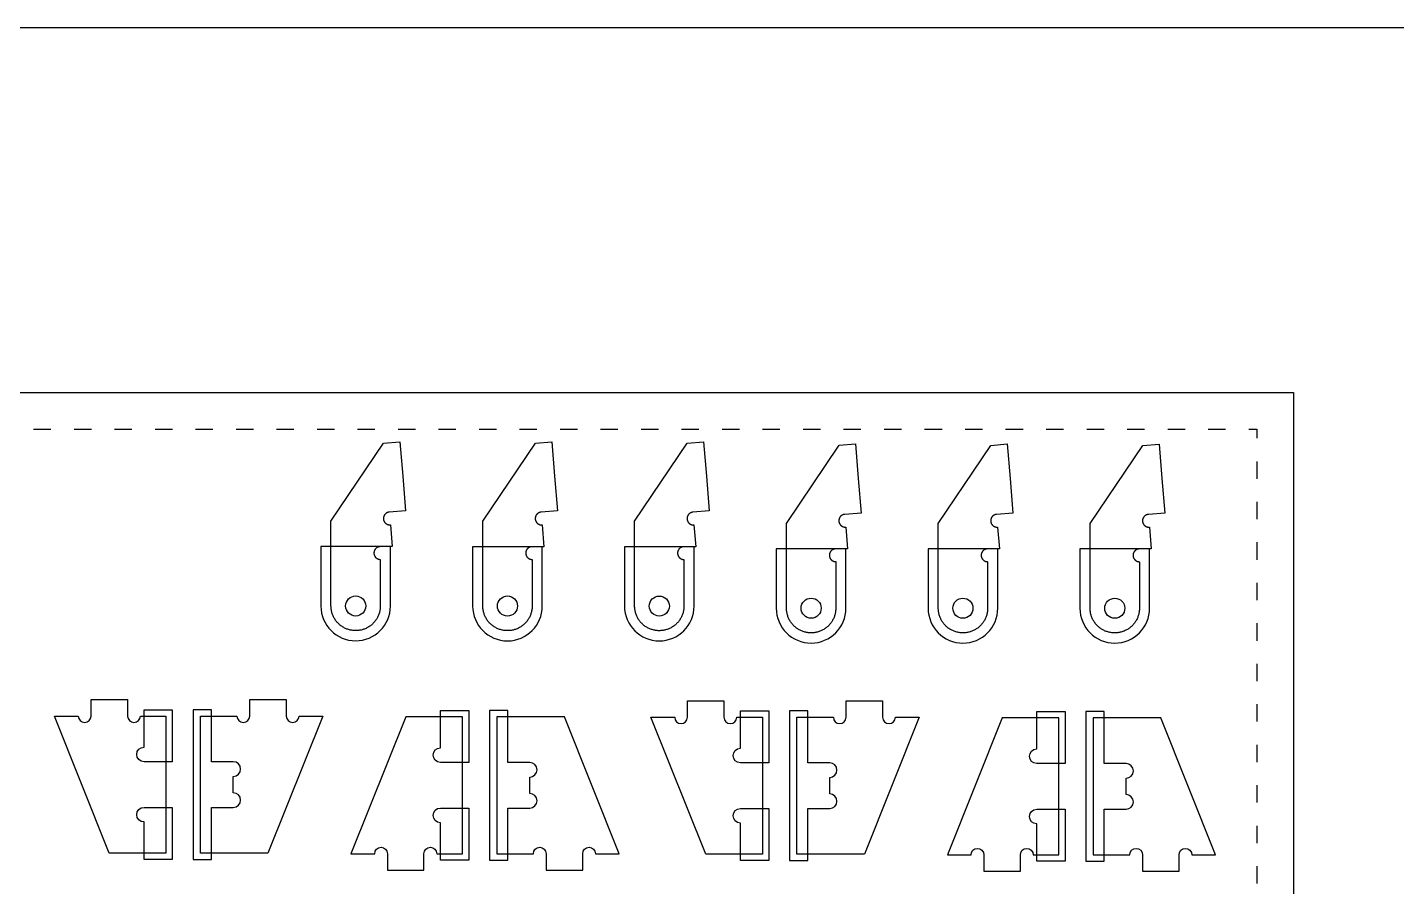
# Model space of a CAD drawing. Extents: x -300 to 5880, y -300 to 4158.
# Drawn here: x 737 to 1487, y 3687 to 4158 of the extents above; entities that cross this region are included whole.
import ezdxf

# ---------------------------------------------------------------- set-up
doc = ezdxf.new("R2010")
doc.units = 0
doc.linetypes.add('DGN_STYLE_5', pattern=[22.17944, 9.505474, -12.673965])
for name, color, linetype in [('00-NOPRINT_TEXT', 7, 'CONTINUOUS'), ('00_NOPRINT_TOLERANCE', 7, 'DGN_STYLE_5'), ('BOARD_$TH-NOMINAL', 3, 'CONTINUOUS'), ('TOP-CUT-INSIDE_18MM', 1, 'CONTINUOUS'), ('TOP-CUT-OUTSIDE_18MM', 220, 'CONTINUOUS'), ('TOP-POCKET-INSIDE_09MM', 60, 'CONTINUOUS'), ('TOP_POCKET_12MM', 70, 'CONTINUOUS')]:
    doc.layers.add(name, color=color, linetype=linetype)

msp = doc.modelspace()

# ---------------------------------------------------------------- linework, layer by layer
at = {"layer": '00-NOPRINT_TEXT', "flags": 128}
msp.add_lwpolyline([(0, 4158), (5880, 4158), (5880, 0), (0, 0)], close=True, dxfattribs=at)
at = {"layer": '00_NOPRINT_TOLERANCE', "flags": 128}
for points in [[(210, 3958), (1430, 3958), (1430, 1518), (210, 1518)], [(230, 3938), (1410, 3938), (1410, 1538), (230, 1538)]]:
    msp.add_lwpolyline(points, close=True, dxfattribs=at)
at = {"layer": 'BOARD_$TH-NOMINAL', "flags": 128}
msp.add_lwpolyline([(210, 3958), (1430, 3958), (1430, 1518), (210, 1518)], close=True, dxfattribs=at)
at = {"layer": 'TOP-CUT-INSIDE_18MM'}
for centre in [(916.53, 3841.09), (999.65, 3841.07), (1082.78, 3841.05), (1165.91, 3839.87), (1249.04, 3839.85), (1332.17, 3839.83)]:
    msp.add_circle(centre, 5.5, dxfattribs=at)
at = {"layer": 'TOP-CUT-OUTSIDE_18MM'}
for points in [[(930.02, 3873.59), (929.9, 3873.59), (929.78, 3873.58), (929.66, 3873.57), (929.54, 3873.56), (929.42, 3873.54), (929.3, 3873.51), (929.19, 3873.49), (929.07, 3873.46), (928.95, 3873.42), (928.84, 3873.38), (928.73, 3873.34), (928.61, 3873.29), (928.51, 3873.24), (928.4, 3873.19), (928.29, 3873.13), (928.19, 3873.07), (928.09, 3873), (927.99, 3872.94), (927.89, 3872.86), (927.79, 3872.79), (927.7, 3872.71), (927.61, 3872.63), (927.53, 3872.54), (927.44, 3872.46), (927.36, 3872.36), (927.29, 3872.27), (927.21, 3872.18), (927.14, 3872.08), (927.08, 3871.98), (927.01, 3871.87), (926.95, 3871.77), (926.9, 3871.66), (926.84, 3871.55), (926.8, 3871.44), (926.75, 3871.33), (926.71, 3871.22), (926.67, 3871.1), (926.64, 3870.99), (926.61, 3870.87), (926.59, 3870.75), (926.57, 3870.63), (926.55, 3870.51), (926.54, 3870.39), (926.53, 3870.27), (926.52, 3870.15), (926.52, 3870.03), (926.53, 3869.91), (926.54, 3869.79), (926.55, 3869.67), (926.57, 3869.55), (926.59, 3869.43), (926.61, 3869.31), (926.64, 3869.19), (926.67, 3869.08), (926.71, 3868.96), (926.75, 3868.85), (926.8, 3868.74), (926.84, 3868.63), (926.9, 3868.52), (926.95, 3868.41), (927.01, 3868.3), (927.08, 3868.2), (927.14, 3868.1), (927.21, 3868), (927.29, 3867.91), (927.36, 3867.81), (927.44, 3867.72), (927.53, 3867.64), (927.61, 3867.55), (927.7, 3867.47), (927.8, 3867.39), (927.89, 3867.32), (927.99, 3867.24), (928.09, 3867.18), (928.19, 3867.11), (928.29, 3867.05), (928.4, 3866.99), (928.51, 3866.94), (928.62, 3866.89), (928.73, 3866.84), (928.84, 3866.8), (928.95, 3866.76), (929.07, 3866.72), (929.19, 3866.69), (929.3, 3866.66), (929.42, 3866.64), (929.54, 3866.62), (929.66, 3866.61), (929.78, 3866.6), (929.9, 3866.59), (930.02, 3866.59), (930.03, 3841.11), (930.02, 3840.64), (930, 3840.18), (929.96, 3839.71), (929.9, 3839.25), (929.83, 3838.79), (929.74, 3838.33), (929.64, 3837.88), (929.52, 3837.43), (929.39, 3836.98), (929.24, 3836.54), (929.07, 3836.1), (928.89, 3835.67), (928.7, 3835.25), (928.49, 3834.83), (928.27, 3834.42), (928.03, 3834.02), (927.78, 3833.63), (927.51, 3833.25), (927.24, 3832.87), (926.95, 3832.51), (926.64, 3832.15), (926.33, 3831.81), (926, 3831.48), (925.67, 3831.15), (925.32, 3830.84), (924.96, 3830.55), (924.59, 3830.26), (924.21, 3829.99), (923.82, 3829.73), (923.43, 3829.49), (923.02, 3829.25), (922.61, 3829.04), (922.19, 3828.83), (921.76, 3828.65), (921.33, 3828.47), (920.89, 3828.31), (920.45, 3828.17), (920, 3828.04), (919.55, 3827.93), (919.09, 3827.84), (918.63, 3827.75), (918.17, 3827.69), (917.71, 3827.64), (917.24, 3827.61), (916.78, 3827.59), (916.31, 3827.59), (915.85, 3827.61), (915.38, 3827.64), (914.92, 3827.68), (914.46, 3827.75), (914, 3827.83), (913.54, 3827.92), (913.09, 3828.03), (912.64, 3828.16), (912.2, 3828.3), (911.76, 3828.46), (911.32, 3828.63), (910.9, 3828.82), (910.48, 3829.02), (910.06, 3829.24), (909.66, 3829.47), (909.26, 3829.71), (908.87, 3829.97), (908.49, 3830.24), (908.12, 3830.52), (907.76, 3830.82), (907.41, 3831.13), (907.08, 3831.45), (906.75, 3831.78), (906.43, 3832.12), (906.13, 3832.48), (905.84, 3832.84), (905.56, 3833.21), (905.29, 3833.6), (905.04, 3833.99), (904.8, 3834.39), (904.58, 3834.8), (904.37, 3835.21), (904.17, 3835.64), (903.99, 3836.07), (903.83, 3836.5), (903.68, 3836.94), (903.54, 3837.39), (903.42, 3837.84), (903.32, 3838.29), (903.23, 3838.75), (903.16, 3839.21), (903.1, 3839.67), (903.06, 3840.14), (903.03, 3840.6), (903.02, 3841.07), (903.02, 3887.54), (931.82, 3930.32), (940.76, 3931.06), (942.32, 3912.14), (943.88, 3893.23), (934.93, 3892.5), (934.81, 3892.49), (934.69, 3892.47), (934.57, 3892.45), (934.46, 3892.43), (934.34, 3892.4), (934.22, 3892.37), (934.11, 3892.33), (933.99, 3892.29), (933.88, 3892.24), (933.77, 3892.2), (933.66, 3892.14), (933.55, 3892.09), (933.45, 3892.03), (933.35, 3891.97), (933.24, 3891.9), (933.15, 3891.83), (933.05, 3891.76), (932.96, 3891.68), (932.87, 3891.6), (932.78, 3891.52), (932.69, 3891.43), (932.61, 3891.34), (932.53, 3891.25), (932.46, 3891.16), (932.38, 3891.06), (932.31, 3890.96), (932.25, 3890.86), (932.19, 3890.76), (932.13, 3890.65), (932.07, 3890.54), (932.02, 3890.43), (931.98, 3890.32), (931.93, 3890.21), (931.89, 3890.09), (931.86, 3889.98), (931.83, 3889.86), (931.8, 3889.74), (931.78, 3889.63), (931.76, 3889.51), (931.74, 3889.39), (931.73, 3889.27), (931.72, 3889.15), (931.72, 3889.03), (931.72, 3888.9), (931.73, 3888.78), (931.74, 3888.66), (931.75, 3888.54), (931.77, 3888.42), (931.79, 3888.31), (931.82, 3888.19), (931.85, 3888.07), (931.88, 3887.95), (931.92, 3887.84), (931.96, 3887.73), (932.01, 3887.62), (932.06, 3887.51), (932.12, 3887.4), (932.17, 3887.29), (932.23, 3887.19), (932.3, 3887.08), (932.37, 3886.98), (932.44, 3886.89), (932.51, 3886.79), (932.59, 3886.7), (932.67, 3886.61), (932.76, 3886.52), (932.84, 3886.44), (932.93, 3886.36), (933.03, 3886.28), (933.12, 3886.21), (933.22, 3886.14), (933.32, 3886.07), (933.42, 3886.01), (933.53, 3885.95), (933.64, 3885.89), (933.74, 3885.84), (933.85, 3885.79), (933.97, 3885.74), (934.08, 3885.7), (934.19, 3885.66), (934.31, 3885.63), (934.43, 3885.6), (934.55, 3885.58), (934.66, 3885.56), (934.78, 3885.54), (934.9, 3885.52), (935.03, 3885.52), (935.15, 3885.51), (935.27, 3885.51), (935.39, 3885.51), (935.51, 3885.52), (936.49, 3873.59)], [(1013.15, 3873.57), (1013.03, 3873.57), (1012.91, 3873.56), (1012.79, 3873.55), (1012.67, 3873.54), (1012.55, 3873.52), (1012.43, 3873.49), (1012.32, 3873.47), (1012.2, 3873.44), (1012.08, 3873.4), (1011.97, 3873.36), (1011.86, 3873.32), (1011.74, 3873.27), (1011.63, 3873.22), (1011.53, 3873.17), (1011.42, 3873.11), (1011.32, 3873.05), (1011.22, 3872.98), (1011.12, 3872.91), (1011.02, 3872.84), (1010.92, 3872.77), (1010.83, 3872.69), (1010.74, 3872.61), (1010.66, 3872.52), (1010.57, 3872.43), (1010.49, 3872.34), (1010.42, 3872.25), (1010.34, 3872.16), (1010.27, 3872.06), (1010.21, 3871.96), (1010.14, 3871.85), (1010.08, 3871.75), (1010.03, 3871.64), (1009.97, 3871.53), (1009.93, 3871.42), (1009.88, 3871.31), (1009.84, 3871.2), (1009.8, 3871.08), (1009.77, 3870.97), (1009.74, 3870.85), (1009.72, 3870.73), (1009.7, 3870.61), (1009.68, 3870.49), (1009.67, 3870.37), (1009.66, 3870.25), (1009.65, 3870.13), (1009.65, 3870.01), (1009.66, 3869.89), (1009.67, 3869.77), (1009.68, 3869.65), (1009.7, 3869.53), (1009.72, 3869.41), (1009.74, 3869.29), (1009.77, 3869.17), (1009.8, 3869.06), (1009.84, 3868.94), (1009.88, 3868.83), (1009.93, 3868.72), (1009.97, 3868.6), (1010.03, 3868.5), (1010.08, 3868.39), (1010.14, 3868.28), (1010.21, 3868.18), (1010.27, 3868.08), (1010.34, 3867.98), (1010.42, 3867.89), (1010.49, 3867.79), (1010.57, 3867.7), (1010.66, 3867.62), (1010.74, 3867.53), (1010.83, 3867.45), (1010.92, 3867.37), (1011.02, 3867.3), (1011.12, 3867.22), (1011.22, 3867.15), (1011.32, 3867.09), (1011.42, 3867.03), (1011.53, 3866.97), (1011.64, 3866.92), (1011.75, 3866.87), (1011.86, 3866.82), (1011.97, 3866.78), (1012.08, 3866.74), (1012.2, 3866.7), (1012.32, 3866.67), (1012.43, 3866.64), (1012.55, 3866.62), (1012.67, 3866.6), (1012.79, 3866.59), (1012.91, 3866.58), (1013.03, 3866.57), (1013.15, 3866.57), (1013.16, 3841.09), (1013.15, 3840.62), (1013.13, 3840.16), (1013.09, 3839.69), (1013.03, 3839.23), (1012.96, 3838.77), (1012.87, 3838.31), (1012.77, 3837.86), (1012.65, 3837.41), (1012.52, 3836.96), (1012.37, 3836.52), (1012.2, 3836.08), (1012.02, 3835.65), (1011.83, 3835.23), (1011.62, 3834.81), (1011.4, 3834.4), (1011.16, 3834), (1010.91, 3833.61), (1010.64, 3833.23), (1010.37, 3832.85), (1010.08, 3832.49), (1009.77, 3832.13), (1009.46, 3831.79), (1009.13, 3831.45), (1008.8, 3831.13), (1008.45, 3830.82), (1008.09, 3830.53), (1007.72, 3830.24), (1007.34, 3829.97), (1006.95, 3829.71), (1006.56, 3829.47), (1006.15, 3829.23), (1005.74, 3829.02), (1005.32, 3828.81), (1004.89, 3828.63), (1004.46, 3828.45), (1004.02, 3828.29), (1003.58, 3828.15), (1003.13, 3828.02), (1002.68, 3827.91), (1002.22, 3827.81), (1001.76, 3827.73), (1001.3, 3827.67), (1000.84, 3827.62), (1000.37, 3827.59), (999.91, 3827.57), (999.44, 3827.57), (998.98, 3827.59), (998.51, 3827.62), (998.05, 3827.66), (997.59, 3827.73), (997.13, 3827.81), (996.67, 3827.9), (996.22, 3828.01), (995.77, 3828.14), (995.32, 3828.28), (994.89, 3828.44), (994.45, 3828.61), (994.03, 3828.8), (993.61, 3829), (993.19, 3829.22), (992.79, 3829.45), (992.39, 3829.69), (992, 3829.95), (991.62, 3830.22), (991.25, 3830.5), (990.89, 3830.8), (990.54, 3831.11), (990.21, 3831.43), (989.88, 3831.76), (989.56, 3832.1), (989.26, 3832.46), (988.97, 3832.82), (988.69, 3833.19), (988.42, 3833.58), (988.17, 3833.97), (987.93, 3834.37), (987.71, 3834.78), (987.5, 3835.19), (987.3, 3835.62), (987.12, 3836.05), (986.96, 3836.48), (986.81, 3836.92), (986.67, 3837.37), (986.55, 3837.82), (986.45, 3838.27), (986.36, 3838.73), (986.29, 3839.19), (986.23, 3839.65), (986.19, 3840.12), (986.16, 3840.58), (986.15, 3841.05), (986.15, 3887.52), (1014.95, 3930.3), (1023.89, 3931.04), (1025.45, 3912.12), (1027, 3893.21), (1018.06, 3892.48), (1017.94, 3892.47), (1017.82, 3892.45), (1017.7, 3892.43), (1017.59, 3892.41), (1017.47, 3892.38), (1017.35, 3892.34), (1017.24, 3892.31), (1017.12, 3892.27), (1017.01, 3892.22), (1016.9, 3892.18), (1016.79, 3892.12), (1016.68, 3892.07), (1016.58, 3892.01), (1016.48, 3891.95), (1016.37, 3891.88), (1016.28, 3891.81), (1016.18, 3891.74), (1016.09, 3891.66), (1016, 3891.58), (1015.91, 3891.5), (1015.82, 3891.41), (1015.74, 3891.32), (1015.66, 3891.23), (1015.59, 3891.14), (1015.51, 3891.04), (1015.44, 3890.94), (1015.38, 3890.84), (1015.32, 3890.74), (1015.26, 3890.63), (1015.2, 3890.52), (1015.15, 3890.41), (1015.11, 3890.3), (1015.06, 3890.19), (1015.02, 3890.07), (1014.99, 3889.96), (1014.96, 3889.84), (1014.93, 3889.72), (1014.91, 3889.61), (1014.89, 3889.49), (1014.87, 3889.37), (1014.86, 3889.25), (1014.85, 3889.13), (1014.85, 3889), (1014.85, 3888.88), (1014.86, 3888.76), (1014.87, 3888.64), (1014.88, 3888.52), (1014.9, 3888.4), (1014.92, 3888.28), (1014.95, 3888.17), (1014.98, 3888.05), (1015.01, 3887.93), (1015.05, 3887.82), (1015.09, 3887.71), (1015.14, 3887.59), (1015.19, 3887.48), (1015.24, 3887.38), (1015.3, 3887.27), (1015.36, 3887.17), (1015.43, 3887.06), (1015.5, 3886.96), (1015.57, 3886.87), (1015.64, 3886.77), (1015.72, 3886.68), (1015.8, 3886.59), (1015.89, 3886.5), (1015.97, 3886.42), (1016.06, 3886.34), (1016.16, 3886.26), (1016.25, 3886.19), (1016.35, 3886.12), (1016.45, 3886.05), (1016.55, 3885.99), (1016.66, 3885.93), (1016.76, 3885.87), (1016.87, 3885.82), (1016.98, 3885.77), (1017.1, 3885.72), (1017.21, 3885.68), (1017.32, 3885.64), (1017.44, 3885.61), (1017.56, 3885.58), (1017.68, 3885.56), (1017.79, 3885.53), (1017.91, 3885.52), (1018.03, 3885.5), (1018.15, 3885.5), (1018.28, 3885.49), (1018.4, 3885.49), (1018.52, 3885.49), (1018.64, 3885.5), (1019.62, 3873.57)], [(1096.28, 3873.55), (1096.16, 3873.55), (1096.04, 3873.54), (1095.92, 3873.53), (1095.8, 3873.52), (1095.68, 3873.5), (1095.56, 3873.47), (1095.45, 3873.45), (1095.33, 3873.42), (1095.21, 3873.38), (1095.1, 3873.34), (1094.99, 3873.3), (1094.87, 3873.25), (1094.76, 3873.2), (1094.66, 3873.15), (1094.55, 3873.09), (1094.45, 3873.03), (1094.35, 3872.96), (1094.25, 3872.89), (1094.15, 3872.82), (1094.05, 3872.75), (1093.96, 3872.67), (1093.87, 3872.59), (1093.79, 3872.5), (1093.7, 3872.41), (1093.62, 3872.32), (1093.55, 3872.23), (1093.47, 3872.13), (1093.4, 3872.04), (1093.34, 3871.94), (1093.27, 3871.83), (1093.21, 3871.73), (1093.16, 3871.62), (1093.1, 3871.51), (1093.06, 3871.4), (1093.01, 3871.29), (1092.97, 3871.18), (1092.93, 3871.06), (1092.9, 3870.94), (1092.87, 3870.83), (1092.85, 3870.71), (1092.83, 3870.59), (1092.81, 3870.47), (1092.8, 3870.35), (1092.79, 3870.23), (1092.78, 3870.11), (1092.78, 3869.99), (1092.79, 3869.87), (1092.8, 3869.75), (1092.81, 3869.63), (1092.83, 3869.51), (1092.85, 3869.39), (1092.87, 3869.27), (1092.9, 3869.15), (1092.93, 3869.04), (1092.97, 3868.92), (1093.01, 3868.81), (1093.06, 3868.7), (1093.1, 3868.58), (1093.16, 3868.48), (1093.21, 3868.37), (1093.27, 3868.26), (1093.34, 3868.16), (1093.4, 3868.06), (1093.47, 3867.96), (1093.55, 3867.87), (1093.62, 3867.77), (1093.7, 3867.68), (1093.79, 3867.6), (1093.87, 3867.51), (1093.96, 3867.43), (1094.05, 3867.35), (1094.15, 3867.27), (1094.25, 3867.2), (1094.35, 3867.13), (1094.45, 3867.07), (1094.55, 3867.01), (1094.66, 3866.95), (1094.77, 3866.9), (1094.88, 3866.84), (1094.99, 3866.8), (1095.1, 3866.76), (1095.21, 3866.72), (1095.33, 3866.68), (1095.45, 3866.65), (1095.56, 3866.62), (1095.68, 3866.6), (1095.8, 3866.58), (1095.92, 3866.57), (1096.04, 3866.56), (1096.16, 3866.55), (1096.28, 3866.55), (1096.29, 3841.07), (1096.28, 3840.6), (1096.26, 3840.14), (1096.22, 3839.67), (1096.16, 3839.21), (1096.09, 3838.75), (1096, 3838.29), (1095.9, 3837.84), (1095.78, 3837.39), (1095.65, 3836.94), (1095.5, 3836.5), (1095.33, 3836.06), (1095.15, 3835.63), (1094.96, 3835.21), (1094.75, 3834.79), (1094.53, 3834.38), (1094.29, 3833.98), (1094.04, 3833.59), (1093.77, 3833.2), (1093.5, 3832.83), (1093.21, 3832.47), (1092.9, 3832.11), (1092.59, 3831.77), (1092.26, 3831.43), (1091.93, 3831.11), (1091.58, 3830.8), (1091.22, 3830.51), (1090.85, 3830.22), (1090.47, 3829.95), (1090.08, 3829.69), (1089.69, 3829.45), (1089.28, 3829.21), (1088.87, 3829), (1088.45, 3828.79), (1088.02, 3828.61), (1087.59, 3828.43), (1087.15, 3828.27), (1086.71, 3828.13), (1086.26, 3828), (1085.81, 3827.89), (1085.35, 3827.79), (1084.89, 3827.71), (1084.43, 3827.65), (1083.97, 3827.6), (1083.5, 3827.57), (1083.04, 3827.55), (1082.57, 3827.55), (1082.11, 3827.56), (1081.64, 3827.6), (1081.18, 3827.64), (1080.72, 3827.71), (1080.26, 3827.79), (1079.8, 3827.88), (1079.35, 3827.99), (1078.9, 3828.12), (1078.45, 3828.26), (1078.02, 3828.42), (1077.58, 3828.59), (1077.16, 3828.78), (1076.74, 3828.98), (1076.32, 3829.19), (1075.92, 3829.42), (1075.52, 3829.67), (1075.13, 3829.93), (1074.75, 3830.2), (1074.38, 3830.48), (1074.02, 3830.78), (1073.67, 3831.09), (1073.34, 3831.41), (1073.01, 3831.74), (1072.69, 3832.08), (1072.39, 3832.43), (1072.1, 3832.8), (1071.82, 3833.17), (1071.55, 3833.56), (1071.3, 3833.95), (1071.06, 3834.35), (1070.84, 3834.76), (1070.63, 3835.17), (1070.43, 3835.6), (1070.25, 3836.03), (1070.09, 3836.46), (1069.94, 3836.9), (1069.8, 3837.35), (1069.68, 3837.8), (1069.58, 3838.25), (1069.49, 3838.71), (1069.41, 3839.17), (1069.36, 3839.63), (1069.32, 3840.1), (1069.29, 3840.56), (1069.28, 3841.03), (1069.28, 3887.5), (1098.08, 3930.28), (1107.01, 3931.01), (1108.58, 3912.1), (1110.13, 3893.19), (1101.19, 3892.46), (1101.07, 3892.45), (1100.95, 3892.43), (1100.83, 3892.41), (1100.72, 3892.39), (1100.6, 3892.36), (1100.48, 3892.32), (1100.37, 3892.29), (1100.25, 3892.25), (1100.14, 3892.2), (1100.03, 3892.15), (1099.92, 3892.1), (1099.81, 3892.05), (1099.71, 3891.99), (1099.61, 3891.92), (1099.5, 3891.86), (1099.41, 3891.79), (1099.31, 3891.72), (1099.22, 3891.64), (1099.13, 3891.56), (1099.04, 3891.48), (1098.95, 3891.39), (1098.87, 3891.3), (1098.79, 3891.21), (1098.72, 3891.12), (1098.64, 3891.02), (1098.57, 3890.92), (1098.51, 3890.82), (1098.45, 3890.72), (1098.39, 3890.61), (1098.33, 3890.5), (1098.28, 3890.39), (1098.24, 3890.28), (1098.19, 3890.17), (1098.15, 3890.05), (1098.12, 3889.94), (1098.09, 3889.82), (1098.06, 3889.7), (1098.04, 3889.59), (1098.02, 3889.47), (1098, 3889.35), (1097.99, 3889.23), (1097.98, 3889.11), (1097.98, 3888.98), (1097.98, 3888.86), (1097.99, 3888.74), (1098, 3888.62), (1098.01, 3888.5), (1098.03, 3888.38), (1098.05, 3888.26), (1098.08, 3888.15), (1098.11, 3888.03), (1098.14, 3887.91), (1098.18, 3887.8), (1098.22, 3887.69), (1098.27, 3887.57), (1098.32, 3887.46), (1098.37, 3887.36), (1098.43, 3887.25), (1098.49, 3887.15), (1098.56, 3887.04), (1098.63, 3886.94), (1098.7, 3886.85), (1098.77, 3886.75), (1098.85, 3886.66), (1098.93, 3886.57), (1099.02, 3886.48), (1099.1, 3886.4), (1099.19, 3886.32), (1099.29, 3886.24), (1099.38, 3886.17), (1099.48, 3886.1), (1099.58, 3886.03), (1099.68, 3885.97), (1099.79, 3885.91), (1099.89, 3885.85), (1100, 3885.8), (1100.11, 3885.75), (1100.23, 3885.7), (1100.34, 3885.66), (1100.45, 3885.62), (1100.57, 3885.59), (1100.69, 3885.56), (1100.81, 3885.54), (1100.92, 3885.51), (1101.04, 3885.5), (1101.16, 3885.48), (1101.28, 3885.48), (1101.41, 3885.47), (1101.53, 3885.47), (1101.65, 3885.47), (1101.77, 3885.48), (1102.75, 3873.55)], [(1179.41, 3872.37), (1179.29, 3872.37), (1179.17, 3872.36), (1179.05, 3872.35), (1178.93, 3872.33), (1178.81, 3872.32), (1178.69, 3872.29), (1178.58, 3872.27), (1178.46, 3872.23), (1178.34, 3872.2), (1178.23, 3872.16), (1178.12, 3872.12), (1178, 3872.07), (1177.89, 3872.02), (1177.79, 3871.97), (1177.68, 3871.91), (1177.58, 3871.85), (1177.48, 3871.78), (1177.38, 3871.71), (1177.28, 3871.64), (1177.18, 3871.57), (1177.09, 3871.49), (1177, 3871.41), (1176.92, 3871.32), (1176.83, 3871.23), (1176.75, 3871.14), (1176.68, 3871.05), (1176.6, 3870.95), (1176.53, 3870.86), (1176.47, 3870.75), (1176.4, 3870.65), (1176.34, 3870.55), (1176.29, 3870.44), (1176.23, 3870.33), (1176.19, 3870.22), (1176.14, 3870.11), (1176.1, 3869.99), (1176.06, 3869.88), (1176.03, 3869.76), (1176, 3869.65), (1175.98, 3869.53), (1175.96, 3869.41), (1175.94, 3869.29), (1175.93, 3869.17), (1175.92, 3869.05), (1175.91, 3868.93), (1175.91, 3868.81), (1175.92, 3868.69), (1175.93, 3868.57), (1175.94, 3868.45), (1175.96, 3868.33), (1175.98, 3868.21), (1176, 3868.09), (1176.03, 3867.97), (1176.06, 3867.85), (1176.1, 3867.74), (1176.14, 3867.63), (1176.19, 3867.51), (1176.23, 3867.4), (1176.29, 3867.29), (1176.34, 3867.19), (1176.4, 3867.08), (1176.47, 3866.98), (1176.53, 3866.88), (1176.6, 3866.78), (1176.68, 3866.69), (1176.75, 3866.59), (1176.83, 3866.5), (1176.92, 3866.41), (1177, 3866.33), (1177.09, 3866.25), (1177.18, 3866.17), (1177.28, 3866.09), (1177.38, 3866.02), (1177.48, 3865.95), (1177.58, 3865.89), (1177.68, 3865.83), (1177.79, 3865.77), (1177.9, 3865.71), (1178, 3865.66), (1178.12, 3865.62), (1178.23, 3865.57), (1178.34, 3865.54), (1178.46, 3865.5), (1178.58, 3865.47), (1178.69, 3865.44), (1178.81, 3865.42), (1178.93, 3865.4), (1179.05, 3865.39), (1179.17, 3865.38), (1179.29, 3865.37), (1179.41, 3865.37), (1179.42, 3839.89), (1179.41, 3839.42), (1179.38, 3838.96), (1179.35, 3838.49), (1179.29, 3838.03), (1179.22, 3837.57), (1179.13, 3837.11), (1179.03, 3836.66), (1178.91, 3836.21), (1178.78, 3835.76), (1178.63, 3835.32), (1178.46, 3834.88), (1178.28, 3834.45), (1178.09, 3834.03), (1177.88, 3833.61), (1177.66, 3833.2), (1177.42, 3832.8), (1177.17, 3832.41), (1176.9, 3832.02), (1176.63, 3831.65), (1176.34, 3831.28), (1176.03, 3830.93), (1175.72, 3830.59), (1175.39, 3830.25), (1175.06, 3829.93), (1174.71, 3829.62), (1174.35, 3829.32), (1173.98, 3829.04), (1173.6, 3828.77), (1173.21, 3828.51), (1172.82, 3828.26), (1172.41, 3828.03), (1172, 3827.82), (1171.58, 3827.61), (1171.15, 3827.42), (1170.72, 3827.25), (1170.28, 3827.09), (1169.84, 3826.95), (1169.39, 3826.82), (1168.94, 3826.71), (1168.48, 3826.61), (1168.02, 3826.53), (1167.56, 3826.47), (1167.1, 3826.42), (1166.63, 3826.39), (1166.17, 3826.37), (1165.7, 3826.37), (1165.24, 3826.38), (1164.77, 3826.42), (1164.31, 3826.46), (1163.85, 3826.53), (1163.39, 3826.61), (1162.93, 3826.7), (1162.48, 3826.81), (1162.03, 3826.94), (1161.58, 3827.08), (1161.15, 3827.24), (1160.71, 3827.41), (1160.29, 3827.6), (1159.87, 3827.8), (1159.45, 3828.01), (1159.05, 3828.24), (1158.65, 3828.49), (1158.26, 3828.75), (1157.88, 3829.02), (1157.51, 3829.3), (1157.15, 3829.6), (1156.8, 3829.9), (1156.46, 3830.22), (1156.14, 3830.56), (1155.82, 3830.9), (1155.52, 3831.25), (1155.23, 3831.62), (1154.95, 3831.99), (1154.68, 3832.37), (1154.43, 3832.77), (1154.19, 3833.17), (1153.97, 3833.58), (1153.76, 3833.99), (1153.56, 3834.41), (1153.38, 3834.84), (1153.22, 3835.28), (1153.07, 3835.72), (1152.93, 3836.17), (1152.81, 3836.62), (1152.71, 3837.07), (1152.62, 3837.53), (1152.54, 3837.99), (1152.49, 3838.45), (1152.45, 3838.92), (1152.42, 3839.38), (1152.41, 3839.85), (1152.41, 3886.32), (1181.21, 3929.09), (1190.14, 3929.83), (1191.71, 3910.92), (1193.26, 3892.01), (1184.32, 3891.28), (1184.2, 3891.26), (1184.08, 3891.25), (1183.96, 3891.23), (1183.85, 3891.2), (1183.73, 3891.18), (1183.61, 3891.14), (1183.5, 3891.11), (1183.38, 3891.07), (1183.27, 3891.02), (1183.16, 3890.97), (1183.05, 3890.92), (1182.94, 3890.87), (1182.84, 3890.81), (1182.74, 3890.74), (1182.63, 3890.68), (1182.54, 3890.61), (1182.44, 3890.53), (1182.35, 3890.46), (1182.26, 3890.38), (1182.17, 3890.3), (1182.08, 3890.21), (1182, 3890.12), (1181.92, 3890.03), (1181.85, 3889.93), (1181.77, 3889.84), (1181.7, 3889.74), (1181.64, 3889.64), (1181.58, 3889.53), (1181.52, 3889.43), (1181.46, 3889.32), (1181.41, 3889.21), (1181.37, 3889.1), (1181.32, 3888.99), (1181.28, 3888.87), (1181.25, 3888.76), (1181.22, 3888.64), (1181.19, 3888.52), (1181.17, 3888.4), (1181.15, 3888.29), (1181.13, 3888.17), (1181.12, 3888.04), (1181.11, 3887.92), (1181.11, 3887.8), (1181.11, 3887.68), (1181.12, 3887.56), (1181.13, 3887.44), (1181.14, 3887.32), (1181.16, 3887.2), (1181.18, 3887.08), (1181.21, 3886.97), (1181.24, 3886.85), (1181.27, 3886.73), (1181.31, 3886.62), (1181.35, 3886.5), (1181.4, 3886.39), (1181.45, 3886.28), (1181.5, 3886.18), (1181.56, 3886.07), (1181.62, 3885.96), (1181.69, 3885.86), (1181.76, 3885.76), (1181.83, 3885.67), (1181.9, 3885.57), (1181.98, 3885.48), (1182.06, 3885.39), (1182.15, 3885.3), (1182.23, 3885.22), (1182.32, 3885.14), (1182.42, 3885.06), (1182.51, 3884.99), (1182.61, 3884.92), (1182.71, 3884.85), (1182.81, 3884.79), (1182.92, 3884.73), (1183.02, 3884.67), (1183.13, 3884.62), (1183.24, 3884.57), (1183.36, 3884.52), (1183.47, 3884.48), (1183.58, 3884.44), (1183.7, 3884.41), (1183.82, 3884.38), (1183.94, 3884.35), (1184.05, 3884.33), (1184.17, 3884.32), (1184.29, 3884.3), (1184.41, 3884.29), (1184.54, 3884.29), (1184.66, 3884.29), (1184.78, 3884.29), (1184.9, 3884.3), (1185.88, 3872.37)], [(1262.54, 3872.35), (1262.42, 3872.35), (1262.3, 3872.34), (1262.18, 3872.33), (1262.06, 3872.31), (1261.94, 3872.3), (1261.82, 3872.27), (1261.71, 3872.25), (1261.59, 3872.21), (1261.47, 3872.18), (1261.36, 3872.14), (1261.25, 3872.1), (1261.13, 3872.05), (1261.02, 3872), (1260.92, 3871.95), (1260.81, 3871.89), (1260.71, 3871.83), (1260.6, 3871.76), (1260.51, 3871.69), (1260.41, 3871.62), (1260.31, 3871.55), (1260.22, 3871.47), (1260.13, 3871.39), (1260.05, 3871.3), (1259.96, 3871.21), (1259.88, 3871.12), (1259.81, 3871.03), (1259.73, 3870.93), (1259.66, 3870.84), (1259.6, 3870.73), (1259.53, 3870.63), (1259.47, 3870.53), (1259.42, 3870.42), (1259.36, 3870.31), (1259.32, 3870.2), (1259.27, 3870.09), (1259.23, 3869.97), (1259.19, 3869.86), (1259.16, 3869.74), (1259.13, 3869.63), (1259.11, 3869.51), (1259.09, 3869.39), (1259.07, 3869.27), (1259.06, 3869.15), (1259.05, 3869.03), (1259.04, 3868.91), (1259.04, 3868.79), (1259.05, 3868.67), (1259.06, 3868.55), (1259.07, 3868.42), (1259.09, 3868.31), (1259.11, 3868.19), (1259.13, 3868.07), (1259.16, 3867.95), (1259.19, 3867.83), (1259.23, 3867.72), (1259.27, 3867.61), (1259.32, 3867.49), (1259.36, 3867.38), (1259.42, 3867.27), (1259.47, 3867.17), (1259.53, 3867.06), (1259.6, 3866.96), (1259.66, 3866.86), (1259.73, 3866.76), (1259.81, 3866.66), (1259.88, 3866.57), (1259.96, 3866.48), (1260.05, 3866.39), (1260.13, 3866.31), (1260.22, 3866.23), (1260.31, 3866.15), (1260.41, 3866.07), (1260.51, 3866), (1260.61, 3865.93), (1260.71, 3865.87), (1260.81, 3865.81), (1260.92, 3865.75), (1261.02, 3865.69), (1261.13, 3865.64), (1261.25, 3865.6), (1261.36, 3865.55), (1261.47, 3865.51), (1261.59, 3865.48), (1261.71, 3865.45), (1261.82, 3865.42), (1261.94, 3865.4), (1262.06, 3865.38), (1262.18, 3865.37), (1262.3, 3865.36), (1262.42, 3865.35), (1262.54, 3865.35), (1262.55, 3839.87), (1262.54, 3839.4), (1262.51, 3838.94), (1262.48, 3838.47), (1262.42, 3838.01), (1262.35, 3837.55), (1262.26, 3837.09), (1262.16, 3836.64), (1262.04, 3836.19), (1261.91, 3835.74), (1261.76, 3835.3), (1261.59, 3834.86), (1261.41, 3834.43), (1261.22, 3834.01), (1261.01, 3833.59), (1260.79, 3833.18), (1260.55, 3832.78), (1260.3, 3832.39), (1260.03, 3832), (1259.76, 3831.63), (1259.47, 3831.26), (1259.16, 3830.91), (1258.85, 3830.57), (1258.52, 3830.23), (1258.19, 3829.91), (1257.84, 3829.6), (1257.48, 3829.3), (1257.11, 3829.02), (1256.73, 3828.75), (1256.34, 3828.49), (1255.95, 3828.24), (1255.54, 3828.01), (1255.13, 3827.8), (1254.71, 3827.59), (1254.28, 3827.4), (1253.85, 3827.23), (1253.41, 3827.07), (1252.97, 3826.93), (1252.52, 3826.8), (1252.07, 3826.69), (1251.61, 3826.59), (1251.15, 3826.51), (1250.69, 3826.45), (1250.23, 3826.4), (1249.76, 3826.37), (1249.3, 3826.35), (1248.83, 3826.35), (1248.37, 3826.36), (1247.9, 3826.39), (1247.44, 3826.44), (1246.98, 3826.51), (1246.52, 3826.58), (1246.06, 3826.68), (1245.61, 3826.79), (1245.16, 3826.92), (1244.71, 3827.06), (1244.28, 3827.22), (1243.84, 3827.39), (1243.42, 3827.58), (1243, 3827.78), (1242.58, 3827.99), (1242.18, 3828.22), (1241.78, 3828.47), (1241.39, 3828.72), (1241.01, 3829), (1240.64, 3829.28), (1240.28, 3829.58), (1239.93, 3829.88), (1239.59, 3830.2), (1239.27, 3830.54), (1238.95, 3830.88), (1238.65, 3831.23), (1238.36, 3831.6), (1238.08, 3831.97), (1237.81, 3832.35), (1237.56, 3832.75), (1237.32, 3833.15), (1237.1, 3833.56), (1236.89, 3833.97), (1236.69, 3834.39), (1236.51, 3834.82), (1236.35, 3835.26), (1236.2, 3835.7), (1236.06, 3836.15), (1235.94, 3836.6), (1235.84, 3837.05), (1235.75, 3837.51), (1235.67, 3837.97), (1235.62, 3838.43), (1235.58, 3838.9), (1235.55, 3839.36), (1235.54, 3839.83), (1235.54, 3886.3), (1264.34, 3929.07), (1273.27, 3929.81), (1274.84, 3910.9), (1276.39, 3891.99), (1267.45, 3891.26), (1267.33, 3891.24), (1267.21, 3891.23), (1267.09, 3891.21), (1266.98, 3891.18), (1266.86, 3891.16), (1266.74, 3891.12), (1266.63, 3891.09), (1266.51, 3891.05), (1266.4, 3891), (1266.29, 3890.95), (1266.18, 3890.9), (1266.07, 3890.85), (1265.97, 3890.79), (1265.87, 3890.72), (1265.76, 3890.66), (1265.67, 3890.59), (1265.57, 3890.51), (1265.48, 3890.44), (1265.39, 3890.36), (1265.3, 3890.27), (1265.21, 3890.19), (1265.13, 3890.1), (1265.05, 3890.01), (1264.98, 3889.91), (1264.9, 3889.82), (1264.83, 3889.72), (1264.77, 3889.62), (1264.71, 3889.51), (1264.65, 3889.41), (1264.59, 3889.3), (1264.54, 3889.19), (1264.5, 3889.08), (1264.45, 3888.97), (1264.41, 3888.85), (1264.38, 3888.74), (1264.35, 3888.62), (1264.32, 3888.5), (1264.29, 3888.38), (1264.28, 3888.26), (1264.26, 3888.14), (1264.25, 3888.02), (1264.24, 3887.9), (1264.24, 3887.78), (1264.24, 3887.66), (1264.25, 3887.54), (1264.26, 3887.42), (1264.27, 3887.3), (1264.29, 3887.18), (1264.31, 3887.06), (1264.34, 3886.94), (1264.37, 3886.83), (1264.4, 3886.71), (1264.44, 3886.6), (1264.48, 3886.48), (1264.53, 3886.37), (1264.58, 3886.26), (1264.63, 3886.15), (1264.69, 3886.05), (1264.75, 3885.94), (1264.82, 3885.84), (1264.89, 3885.74), (1264.96, 3885.65), (1265.03, 3885.55), (1265.11, 3885.46), (1265.19, 3885.37), (1265.28, 3885.28), (1265.36, 3885.2), (1265.45, 3885.12), (1265.55, 3885.04), (1265.64, 3884.97), (1265.74, 3884.9), (1265.84, 3884.83), (1265.94, 3884.76), (1266.05, 3884.7), (1266.15, 3884.65), (1266.26, 3884.6), (1266.37, 3884.55), (1266.49, 3884.5), (1266.6, 3884.46), (1266.71, 3884.42), (1266.83, 3884.39), (1266.95, 3884.36), (1267.07, 3884.33), (1267.18, 3884.31), (1267.3, 3884.3), (1267.42, 3884.28), (1267.54, 3884.27), (1267.67, 3884.27), (1267.79, 3884.27), (1267.91, 3884.27), (1268.03, 3884.28), (1269.01, 3872.35)], [(1345.67, 3872.33), (1345.55, 3872.32), (1345.43, 3872.32), (1345.31, 3872.31), (1345.19, 3872.29), (1345.07, 3872.27), (1344.95, 3872.25), (1344.84, 3872.22), (1344.72, 3872.19), (1344.6, 3872.16), (1344.49, 3872.12), (1344.38, 3872.08), (1344.26, 3872.03), (1344.15, 3871.98), (1344.05, 3871.93), (1343.94, 3871.87), (1343.84, 3871.81), (1343.73, 3871.74), (1343.64, 3871.67), (1343.54, 3871.6), (1343.44, 3871.52), (1343.35, 3871.45), (1343.26, 3871.36), (1343.18, 3871.28), (1343.09, 3871.19), (1343.01, 3871.1), (1342.94, 3871.01), (1342.86, 3870.91), (1342.79, 3870.81), (1342.73, 3870.71), (1342.66, 3870.61), (1342.6, 3870.51), (1342.55, 3870.4), (1342.49, 3870.29), (1342.45, 3870.18), (1342.4, 3870.07), (1342.36, 3869.95), (1342.32, 3869.84), (1342.29, 3869.72), (1342.26, 3869.61), (1342.24, 3869.49), (1342.22, 3869.37), (1342.2, 3869.25), (1342.19, 3869.13), (1342.18, 3869.01), (1342.17, 3868.89), (1342.17, 3868.77), (1342.18, 3868.65), (1342.19, 3868.52), (1342.2, 3868.4), (1342.22, 3868.28), (1342.24, 3868.17), (1342.26, 3868.05), (1342.29, 3867.93), (1342.32, 3867.81), (1342.36, 3867.7), (1342.4, 3867.59), (1342.45, 3867.47), (1342.49, 3867.36), (1342.55, 3867.25), (1342.6, 3867.15), (1342.66, 3867.04), (1342.73, 3866.94), (1342.79, 3866.84), (1342.86, 3866.74), (1342.94, 3866.64), (1343.01, 3866.55), (1343.09, 3866.46), (1343.18, 3866.37), (1343.26, 3866.29), (1343.35, 3866.21), (1343.44, 3866.13), (1343.54, 3866.05), (1343.64, 3865.98), (1343.74, 3865.91), (1343.84, 3865.85), (1343.94, 3865.79), (1344.05, 3865.73), (1344.15, 3865.67), (1344.26, 3865.62), (1344.38, 3865.58), (1344.49, 3865.53), (1344.6, 3865.49), (1344.72, 3865.46), (1344.84, 3865.43), (1344.95, 3865.4), (1345.07, 3865.38), (1345.19, 3865.36), (1345.31, 3865.35), (1345.43, 3865.33), (1345.55, 3865.33), (1345.67, 3865.33), (1345.68, 3839.85), (1345.67, 3839.38), (1345.64, 3838.92), (1345.61, 3838.45), (1345.55, 3837.99), (1345.48, 3837.53), (1345.39, 3837.07), (1345.29, 3836.62), (1345.17, 3836.16), (1345.03, 3835.72), (1344.89, 3835.28), (1344.72, 3834.84), (1344.54, 3834.41), (1344.35, 3833.99), (1344.14, 3833.57), (1343.92, 3833.16), (1343.68, 3832.76), (1343.43, 3832.37), (1343.16, 3831.98), (1342.89, 3831.61), (1342.6, 3831.24), (1342.29, 3830.89), (1341.98, 3830.54), (1341.65, 3830.21), (1341.31, 3829.89), (1340.97, 3829.58), (1340.61, 3829.28), (1340.24, 3829), (1339.86, 3828.73), (1339.47, 3828.47), (1339.08, 3828.22), (1338.67, 3827.99), (1338.26, 3827.77), (1337.84, 3827.57), (1337.41, 3827.38), (1336.98, 3827.21), (1336.54, 3827.05), (1336.1, 3826.91), (1335.65, 3826.78), (1335.2, 3826.67), (1334.74, 3826.57), (1334.28, 3826.49), (1333.82, 3826.43), (1333.36, 3826.38), (1332.89, 3826.34), (1332.43, 3826.33), (1331.96, 3826.33), (1331.5, 3826.34), (1331.03, 3826.37), (1330.57, 3826.42), (1330.11, 3826.49), (1329.65, 3826.56), (1329.19, 3826.66), (1328.74, 3826.77), (1328.29, 3826.9), (1327.84, 3827.04), (1327.41, 3827.2), (1326.97, 3827.37), (1326.55, 3827.55), (1326.13, 3827.76), (1325.71, 3827.97), (1325.31, 3828.2), (1324.91, 3828.45), (1324.52, 3828.7), (1324.14, 3828.97), (1323.77, 3829.26), (1323.41, 3829.55), (1323.06, 3829.86), (1322.72, 3830.18), (1322.4, 3830.52), (1322.08, 3830.86), (1321.78, 3831.21), (1321.49, 3831.58), (1321.21, 3831.95), (1320.94, 3832.33), (1320.69, 3832.73), (1320.45, 3833.13), (1320.23, 3833.53), (1320.02, 3833.95), (1319.82, 3834.37), (1319.64, 3834.8), (1319.48, 3835.24), (1319.33, 3835.68), (1319.19, 3836.13), (1319.07, 3836.58), (1318.97, 3837.03), (1318.88, 3837.49), (1318.8, 3837.95), (1318.75, 3838.41), (1318.71, 3838.88), (1318.68, 3839.34), (1318.67, 3839.81), (1318.67, 3886.28), (1347.47, 3929.05), (1356.4, 3929.79), (1357.97, 3910.88), (1359.52, 3891.97), (1350.58, 3891.24), (1350.46, 3891.22), (1350.34, 3891.21), (1350.22, 3891.19), (1350.11, 3891.16), (1349.99, 3891.13), (1349.87, 3891.1), (1349.76, 3891.07), (1349.64, 3891.03), (1349.53, 3890.98), (1349.42, 3890.93), (1349.31, 3890.88), (1349.2, 3890.83), (1349.1, 3890.77), (1348.99, 3890.7), (1348.89, 3890.64), (1348.8, 3890.57), (1348.7, 3890.49), (1348.61, 3890.42), (1348.52, 3890.34), (1348.43, 3890.25), (1348.34, 3890.17), (1348.26, 3890.08), (1348.18, 3889.99), (1348.11, 3889.89), (1348.03, 3889.8), (1347.96, 3889.7), (1347.9, 3889.6), (1347.84, 3889.49), (1347.78, 3889.39), (1347.72, 3889.28), (1347.67, 3889.17), (1347.63, 3889.06), (1347.58, 3888.95), (1347.54, 3888.83), (1347.51, 3888.72), (1347.48, 3888.6), (1347.45, 3888.48), (1347.42, 3888.36), (1347.41, 3888.24), (1347.39, 3888.12), (1347.38, 3888), (1347.37, 3887.88), (1347.37, 3887.76), (1347.37, 3887.64), (1347.38, 3887.52), (1347.39, 3887.4), (1347.4, 3887.28), (1347.42, 3887.16), (1347.44, 3887.04), (1347.47, 3886.92), (1347.5, 3886.81), (1347.53, 3886.69), (1347.57, 3886.58), (1347.61, 3886.46), (1347.66, 3886.35), (1347.71, 3886.24), (1347.76, 3886.13), (1347.82, 3886.03), (1347.88, 3885.92), (1347.95, 3885.82), (1348.02, 3885.72), (1348.09, 3885.62), (1348.16, 3885.53), (1348.24, 3885.44), (1348.32, 3885.35), (1348.41, 3885.26), (1348.49, 3885.18), (1348.58, 3885.1), (1348.68, 3885.02), (1348.77, 3884.95), (1348.87, 3884.88), (1348.97, 3884.81), (1349.07, 3884.74), (1349.18, 3884.68), (1349.28, 3884.63), (1349.39, 3884.57), (1349.5, 3884.53), (1349.62, 3884.48), (1349.73, 3884.44), (1349.84, 3884.4), (1349.96, 3884.37), (1350.08, 3884.34), (1350.2, 3884.31), (1350.31, 3884.29), (1350.43, 3884.28), (1350.55, 3884.26), (1350.67, 3884.25), (1350.79, 3884.25), (1350.92, 3884.25), (1351.04, 3884.25), (1351.16, 3884.26), (1352.14, 3872.33)]]:
    msp.add_lwpolyline(points, close=True, dxfattribs=at)
for points in [[(771.64, 3780.78), (771.64, 3789.78), (791.64, 3789.78), (791.64, 3780.78, 1), (798.64, 3780.78), (812.64, 3780.78), (812.64, 3705.78), (781.64, 3705.78), (751.64, 3780.78), (764.64, 3780.78, 1)], [(885.52, 3780.78), (898.52, 3780.78), (868.52, 3705.78), (831.52, 3705.78), (831.52, 3780.78), (851.52, 3780.78, 1), (858.52, 3780.78), (858.52, 3789.78), (878.52, 3789.78), (878.52, 3780.78, 1)], [(1098.2, 3780.17), (1098.2, 3789.17), (1118.2, 3789.17), (1118.2, 3780.17, 1), (1125.2, 3780.17), (1139.2, 3780.17), (1139.2, 3705.17), (1108.2, 3705.17), (1078.2, 3780.17), (1091.2, 3780.17, 1)], [(1212.08, 3780.17), (1225.08, 3780.17), (1195.08, 3705.17), (1158.08, 3705.17), (1158.08, 3780.17), (1178.08, 3780.17, 1), (1185.08, 3780.17), (1185.08, 3789.17), (1205.08, 3789.17), (1205.08, 3780.17, 1)], [(933.94, 3705.4), (933.94, 3696.4), (953.94, 3696.4), (953.94, 3705.4, -1), (960.94, 3705.4), (974.94, 3705.4), (974.94, 3780.4), (943.94, 3780.4), (913.94, 3705.4), (926.94, 3705.4, -1)], [(1047.83, 3705.4), (1060.83, 3705.4), (1030.83, 3780.4), (993.83, 3780.4), (993.83, 3705.4), (1013.83, 3705.4, -1), (1020.83, 3705.4), (1020.83, 3696.4), (1040.83, 3696.4), (1040.83, 3705.4, -1)], [(1260.5, 3704.78), (1260.5, 3695.78), (1280.5, 3695.78), (1280.5, 3704.78, -1), (1287.5, 3704.78), (1301.5, 3704.78), (1301.5, 3779.78), (1270.5, 3779.78), (1240.5, 3704.78), (1253.5, 3704.78, -1)], [(1374.39, 3704.78), (1387.39, 3704.78), (1357.39, 3779.78), (1320.39, 3779.78), (1320.39, 3704.78), (1340.39, 3704.78, -1), (1347.39, 3704.78), (1347.39, 3695.78), (1367.39, 3695.78), (1367.39, 3704.78, -1)]]:
    msp.add_lwpolyline(points, format="xyb", close=True, dxfattribs=at)
at = {"layer": 'TOP-POCKET-INSIDE_09MM'}
for points in [[(897.45, 3841.07, 1), (935.58, 3841.07), (935.58, 3873.59), (930.02, 3873.59), (903.02, 3873.59), (897.45, 3873.59)], [(980.58, 3841.05, 1), (1018.71, 3841.05), (1018.71, 3873.57), (1013.15, 3873.57), (986.15, 3873.57), (980.58, 3873.57)], [(1063.71, 3841.03, 1), (1101.84, 3841.03), (1101.84, 3873.55), (1096.28, 3873.55), (1069.28, 3873.55), (1063.71, 3873.55)], [(1146.84, 3839.85, 1), (1184.97, 3839.85), (1184.97, 3872.37), (1179.41, 3872.37), (1152.41, 3872.36), (1146.84, 3872.36)], [(1229.97, 3839.83, 1), (1268.1, 3839.83), (1268.1, 3872.35), (1262.54, 3872.35), (1235.54, 3872.34), (1229.97, 3872.34)], [(1313.1, 3839.81, 1), (1351.23, 3839.81), (1351.23, 3872.33), (1345.67, 3872.33), (1318.67, 3872.32), (1313.1, 3872.32)]]:
    msp.add_lwpolyline(points, format="xyb", close=True, dxfattribs=at)
at = {"layer": 'TOP_POCKET_12MM'}
for points in [[(800.64, 3763.78), (800.64, 3784.28), (816.14, 3784.28), (816.14, 3755.78), (800.64, 3755.78, -1)], [(849.52, 3747.78, 1), (849.52, 3755.78), (837.52, 3755.78), (837.52, 3784.28), (827.52, 3784.28), (827.52, 3702.28), (837.52, 3702.28), (837.52, 3730.78), (849.52, 3730.78, 1), (849.52, 3738.78)], [(962.94, 3763.4), (962.94, 3783.9), (978.44, 3783.9), (978.44, 3755.4), (962.94, 3755.4, -1)], [(1011.83, 3747.4, 1), (1011.83, 3755.4), (999.83, 3755.4), (999.83, 3783.9), (989.83, 3783.9), (989.83, 3701.9), (999.83, 3701.9), (999.83, 3730.4), (1011.83, 3730.4, 1), (1011.83, 3738.4)], [(1127.2, 3763.17), (1127.2, 3783.67), (1142.7, 3783.67), (1142.7, 3755.17), (1127.2, 3755.17, -1)], [(1176.08, 3747.17, 1), (1176.08, 3755.17), (1164.08, 3755.17), (1164.08, 3783.67), (1154.08, 3783.67), (1154.08, 3701.67), (1164.08, 3701.67), (1164.08, 3730.17), (1176.08, 3730.17, 1), (1176.08, 3738.17)], [(1289.5, 3762.78), (1289.5, 3783.28), (1305, 3783.28), (1305, 3754.78), (1289.5, 3754.78, -1)], [(1338.39, 3746.78, 1), (1338.39, 3754.78), (1326.39, 3754.78), (1326.39, 3783.28), (1316.39, 3783.28), (1316.39, 3701.28), (1326.39, 3701.28), (1326.39, 3729.78), (1338.39, 3729.78, 1), (1338.39, 3737.78)], [(800.64, 3730.78), (816.14, 3730.78), (816.14, 3702.28), (800.64, 3702.28), (800.64, 3722.78, -1)], [(962.94, 3730.4), (978.44, 3730.4), (978.44, 3701.9), (962.94, 3701.9), (962.94, 3722.4, -1)], [(1127.2, 3730.17), (1142.7, 3730.17), (1142.7, 3701.67), (1127.2, 3701.67), (1127.2, 3722.17, -1)], [(1289.5, 3729.78), (1305, 3729.78), (1305, 3701.28), (1289.5, 3701.28), (1289.5, 3721.78, -1)]]:
    msp.add_lwpolyline(points, format="xyb", close=True, dxfattribs=at)

doc.saveas('drawing.dxf')
